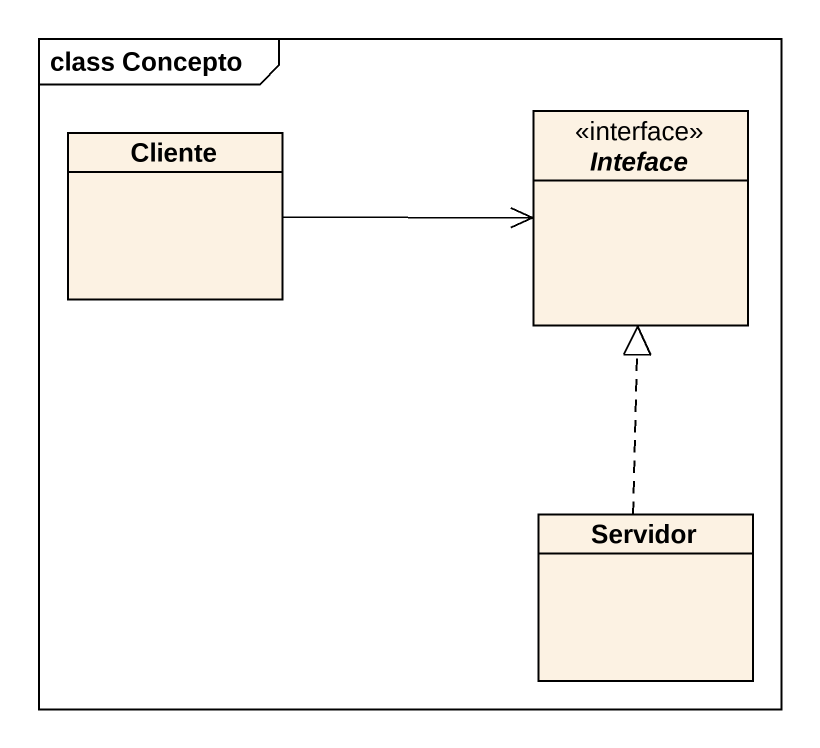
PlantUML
@startuml
mainframe class Concepto
hide circle
hide empty members
class Cliente
interface Inteface <<interface>>
class Servidor
Cliente -right-> Inteface
Servidor .up.|> Inteface
@enduml
